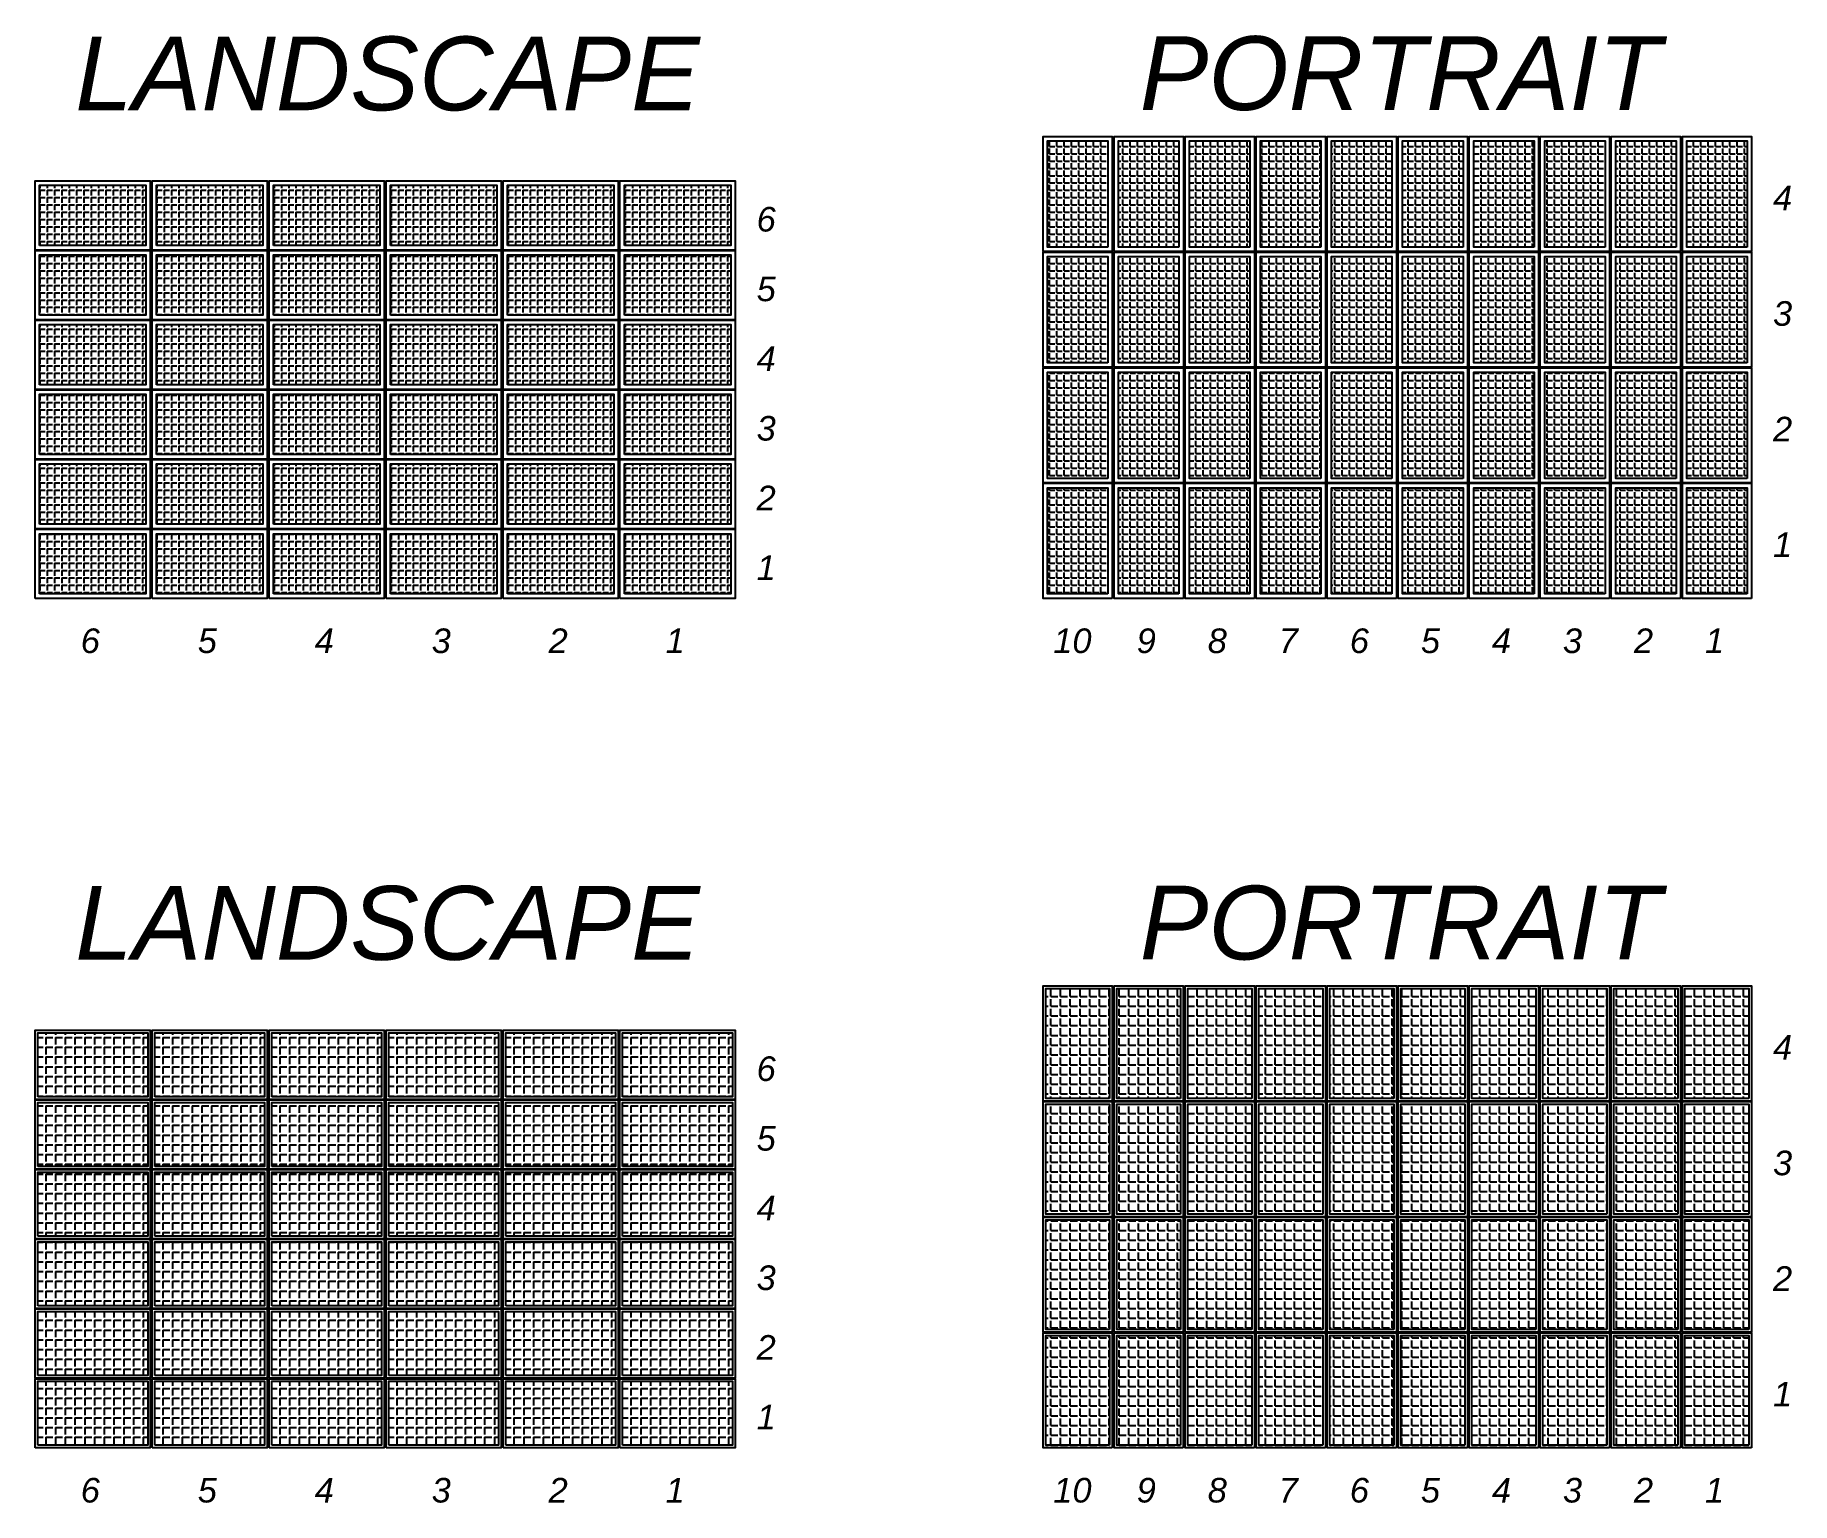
# Model space of a CAD drawing. Header units: feet. Extents: x 80 to 1070, y -893 to -65.
import ezdxf

# ---------------------------------------------------------------- set-up
doc = ezdxf.new("R2010")
doc.units = ezdxf.units.FT
doc.header["$MEASUREMENT"] = 0
doc.layers.add('LOCKED (NO PRINT)', color=7, linetype='Continuous', plot=False)
doc.layers.add('MODULE FRAME', color=9, linetype='Continuous')
doc.layers.add('MODULE HATCH', color=7, linetype='Continuous')
doc.styles.add('style1', font='ariali.ttf')

# ---------------------------------------------------------------- blocks, each defined once
blk = doc.blocks.new('A$C6EF85B4C')
h = blk.add_hatch()
h.set_pattern_fill('ANGLE', color=9, scale=15)
h.set_pattern_definition([(0, (0, 0), (0, 4.125), [3, -1.125]), (90, (0, 0), (-4.125, 3e-16), [3, -1.125])])
h.paths.add_polyline_path([(-19.22, 21.61), (-19.22, -38.31), (14.8, -38.31), (14.8, 21.61)])
at = {"layer": 'MODULE FRAME', "color": 7, "linetype": 'Continuous', "flags": 128}
blk.add_lwpolyline([(17.32, -40.83), (-21.73, -40.83), (-21.73, 24.12), (17.32, 24.12)], close=True, dxfattribs=at)
at = {"layer": 'MODULE FRAME', "color": 8, "linetype": 'Continuous', "flags": 128}
blk.add_lwpolyline([(14.8, -38.31), (-19.22, -38.31), (-19.22, 21.61), (14.8, 21.61)], close=True, dxfattribs=at)
blk = doc.blocks.new('A$C20456FC4')
at = {"layer": 'MODULE FRAME'}
h = blk.add_hatch(dxfattribs=at)
h.set_pattern_fill('ANGLE', color=256, scale=20)
h.set_pattern_definition([(0, (8.925, 25.2446), (0, 5.5), [4, -1.5]), (90, (8.925, 25.2446), (-5.5, 3e-16), [4, -1.5])])
h.paths.add_polyline_path([(24.74, 47.87), (-11.31, 47.87), (-11.31, -14.08), (24.74, -14.08)])
at = {"layer": 'MODULE FRAME', "color": 10, "linetype": 'Continuous', "flags": 128}
blk.add_lwpolyline([(26.24, -15.58), (-12.81, -15.58), (-12.81, 49.37), (26.24, 49.37)], close=True, dxfattribs=at)
at = {"layer": 'MODULE FRAME', "color": 1, "linetype": 'Continuous', "flags": 128}
blk.add_lwpolyline([(24.74, -14.08), (-11.31, -14.08), (-11.31, 47.87), (24.74, 47.87)], close=True, dxfattribs=at)

msp = doc.modelspace()

# ---------------------------------------------------------------- block references
for p in [(660.87, -650.71), (700.92, -650.71), (740.97, -650.71), (781.02, -650.71), (821.07, -650.71), (861.12, -650.71), (901.17, -650.71), (941.22, -650.71), (981.27, -650.71), (1021.32, -650.71), (660.87, -715.91), (700.92, -715.91), (740.97, -715.91), (781.02, -715.91), (821.07, -715.91), (861.12, -715.91), (901.17, -715.91), (941.22, -715.91), (981.27, -715.91), (1021.32, -715.91), (660.87, -781.11), (700.92, -781.11), (740.97, -781.11), (781.02, -781.11), (821.07, -781.11), (861.12, -781.11), (901.17, -781.11), (941.22, -781.11), (981.27, -781.11), (1021.32, -781.11), (660.87, -846.31), (700.92, -846.31), (740.97, -846.31), (781.02, -846.31), (821.07, -846.31), (861.12, -846.31), (901.17, -846.31), (941.22, -846.31), (981.27, -846.31), (1021.32, -846.31)]:
    msp.add_blockref('A$C20456FC4', p)
at = {"rotation": 270}
for p in [(95.38, -639.15), (161.33, -639.15), (227.28, -639.15), (293.23, -639.15), (359.18, -639.15), (425.13, -639.15), (95.38, -678.45), (161.33, -678.45), (227.28, -678.45), (293.23, -678.45), (359.18, -678.45), (425.13, -678.45), (95.38, -717.75), (161.33, -717.75), (227.28, -717.75), (293.23, -717.75), (359.18, -717.75), (425.13, -717.75), (95.38, -757.05), (161.33, -757.05), (227.28, -757.05), (293.23, -757.05), (359.18, -757.05), (425.13, -757.05), (95.38, -796.35), (161.33, -796.35), (227.28, -796.35), (293.23, -796.35), (359.18, -796.35), (425.13, -796.35), (95.38, -835.65), (161.33, -835.65), (227.28, -835.65), (293.23, -835.65), (359.18, -835.65), (425.13, -835.65)]:
    msp.add_blockref('A$C20456FC4', p, dxfattribs=at)
at = {"layer": 'MODULE HATCH', "linetype": 'Continuous'}
for p in [(669.8, -146.39), (709.85, -146.39), (749.9, -146.39), (789.95, -146.39), (830, -146.39), (870.05, -146.39), (910.1, -146.39), (950.15, -146.39), (990.2, -146.39), (1030.25, -146.39), (669.8, -211.59), (709.85, -211.59), (749.9, -211.59), (789.95, -211.59), (830, -211.59), (870.05, -211.59), (910.1, -211.59), (950.15, -211.59), (990.2, -211.59), (1030.25, -211.59), (669.8, -276.79), (709.85, -276.79), (749.9, -276.79), (789.95, -276.79), (830, -276.79), (870.05, -276.79), (910.1, -276.79), (950.15, -276.79), (990.2, -276.79), (1030.25, -276.79), (669.8, -341.99), (709.85, -341.99), (749.9, -341.99), (789.95, -341.99), (830, -341.99), (870.05, -341.99), (910.1, -341.99), (950.15, -341.99), (990.2, -341.99), (1030.25, -341.99)]:
    msp.add_blockref('A$C6EF85B4C', p, dxfattribs=at)
at = {"layer": 'MODULE HATCH', "linetype": 'Continuous', "rotation": 270}
for p in [(120.63, -169), (186.58, -169), (252.53, -169), (318.48, -169), (384.43, -169), (450.38, -169), (120.63, -208.3), (186.58, -208.3), (252.53, -208.3), (318.48, -208.3), (384.43, -208.3), (450.38, -208.3), (120.63, -247.6), (186.58, -247.6), (252.53, -247.6), (318.48, -247.6), (384.43, -247.6), (450.38, -247.6), (120.63, -286.9), (186.58, -286.9), (252.53, -286.9), (318.48, -286.9), (384.43, -286.9), (450.38, -286.9), (120.63, -326.2), (186.58, -326.2), (252.53, -326.2), (318.48, -326.2), (384.43, -326.2), (450.38, -326.2), (120.63, -365.5), (186.58, -365.5), (252.53, -365.5), (318.48, -365.5), (384.43, -365.5), (450.38, -365.5)]:
    msp.add_blockref('A$C6EF85B4C', p, dxfattribs=at)

# ---------------------------------------------------------------- texts
at = {"layer": 'LOCKED (NO PRINT)', "style": 'style1'}
for s, height, p in [('LANDSCAPE ', 41.624, (102.38, -107.52)), ('PORTRAIT', 41.624, (702.56, -107.35)), ('4', 13.87, (1059.66, -163.83)), ('6', 13.87, (486.59, -175.88)), ('5', 13.87, (486.59, -215.18)), ('3', 13.87, (1059.66, -229.03)), ('4', 13.87, (486.59, -254.48)), ('3', 13.87, (486.59, -293.78)), ('2', 13.87, (1059.66, -294.23)), ('2', 13.87, (486.59, -333.08)), ('1', 13.87, (1059.66, -359.43)), ('1', 13.87, (486.59, -372.38)), ('6', 13.87, (105.53, -413.62)), ('5', 13.87, (171.48, -413.62)), ('4', 13.87, (237.43, -413.62)), ('3', 13.87, (303.38, -413.62)), ('2', 13.87, (369.33, -413.62)), ('1', 13.87, (435.28, -413.62)), ('10', 13.875, (653.84, -413.62)), ('9', 13.87, (700.89, -413.62)), ('8', 13.87, (740.94, -413.62)), ('7', 13.87, (780.99, -413.62)), ('6', 13.87, (821.04, -413.62)), ('5', 13.87, (861.09, -413.62)), ('4', 13.87, (901.14, -413.62)), ('3', 13.87, (941.19, -413.62)), ('2', 13.87, (981.24, -413.62)), ('1', 13.87, (1021.29, -413.62)), ('LANDSCAPE ', 41.624, (102.38, -586.6)), ('PORTRAIT', 41.624, (702.56, -586.43)), ('4', 13.87, (1059.66, -642.91)), ('6', 13.87, (486.59, -654.96)), ('5', 13.87, (486.59, -694.26)), ('3', 13.87, (1059.66, -708.11)), ('4', 13.87, (486.59, -733.56)), ('3', 13.87, (486.59, -772.86)), ('2', 13.87, (1059.66, -773.31)), ('2', 13.87, (486.59, -812.16)), ('1', 13.87, (1059.66, -838.51)), ('1', 13.87, (486.59, -851.46)), ('6', 13.87, (105.53, -892.69)), ('5', 13.87, (171.48, -892.69)), ('4', 13.87, (237.43, -892.69)), ('3', 13.87, (303.38, -892.69)), ('2', 13.87, (369.33, -892.69)), ('1', 13.87, (435.28, -892.69)), ('10', 13.875, (653.84, -892.69)), ('9', 13.87, (700.89, -892.69)), ('8', 13.87, (740.94, -892.69)), ('7', 13.87, (780.99, -892.69)), ('6', 13.87, (821.04, -892.69)), ('5', 13.87, (861.09, -892.69)), ('4', 13.87, (901.14, -892.69)), ('3', 13.87, (941.19, -892.69)), ('2', 13.87, (981.24, -892.69)), ('1', 13.87, (1021.29, -892.69))]:
    msp.add_text(s, height=height, dxfattribs=at).set_placement(p)

doc.saveas('drawing.dxf')
